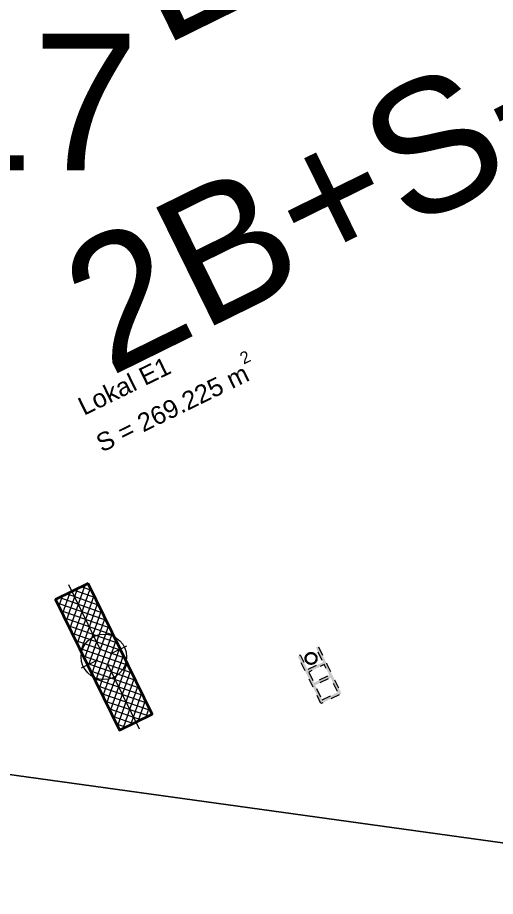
# Model space of a CAD drawing. Header units: metres. Extents: x 7511825 to 7512099, y 4692231 to 4692445.
# Drawn here: x 7511878.08 to 7511883.34, y 4692365.8 to 4692375.46 of the extents above; entities that cross this region are included whole.
import ezdxf
from ezdxf import colors
from ezdxf.entities.mleader import LeaderData, LeaderLine
from ezdxf.math import Vec2, Vec3

# ---------------------------------------------------------------- set-up
doc = ezdxf.new("R2010")
doc.units = ezdxf.units.M
doc.header["$XCLIPFRAME"] = 0
doc.header["$PDMODE"] = 32
doc.header["$PDSIZE"] = 0.5
doc.linetypes.add('DASHED', pattern=[0.75, 0.5, -0.25])
for name, color, linetype, lineweight, true_color in [('A - Fill Zone_Pen_No__145', 7, 'Continuous', 20, 0x0077b0), ('A - Kanalizimi_Pen_No__145', 7, 'Continuous', 20, 0x0077b0), ('parcelat e vjetra', 7, 'Continuous', 0, 0x848443), ('parcelat e vjetra nr', 7, 'Continuous', 0, 0x848443)]:
    doc.layers.add(name, color=color, linetype=linetype, lineweight=lineweight, true_color=true_color)
for name, color, linetype in [('A - Kanalet e ventilimit', 7, 'Continuous'), ('A - Kanalizimi', 7, 'Continuous'), ('A - Muret', 7, 'Continuous'), ('A - Shtyllat', 7, 'Continuous'), ('fer +', 32, 'Continuous')]:
    doc.layers.add(name, color=color, linetype=linetype)
for name, color, linetype, lineweight in [('A - Kanalet e ventilimit_Pen_No__1', 7, 'Continuous', 13), ('A - Kanalizimi_Pen_No__1', 7, 'Continuous', 13), ('A - Muret_Pen_No__7', 7, 'Continuous', 35), ('A - Perdhesa Polyine_Pen_No__6', 1, 'Continuous', 0), ('A - Shtyllat_Pen_No__1', 7, 'Continuous', 0), ('A - Shtyllat_Pen_No__7', 7, 'Continuous', 35), ('etazha', 7, 'Continuous', 0), ('Parcela Baze', 7, 'Continuous', 0)]:
    doc.layers.add(name, color=color, linetype=linetype, lineweight=lineweight)
doc.styles.add('GENERATED_STYLE_1', font='arial.ttf')
doc.styles.add('GENERATED_STYLE_2', font='arialbd.ttf')
doc.styles.get("Standard").update_dxf_attribs({"font": 'arial.ttf'})
picture_1 = doc.add_image_def('image1.tif', size_in_pixel=(11235, 8447))

# ---------------------------------------------------------------- blocks, each defined once
blk = doc.blocks.new('Slab_115', base_point=(6399.999999999995, -12882.13969696529))
at = {"layer": 'A - Kanalizimi_Pen_No__145', "linetype": 'Continuous', "lineweight": 20, "true_color": 0x0077b0}
h = blk.add_hatch(color=144, dxfattribs=at)
h.paths.add_polyline_path([(6399.999999999995, -12882.13969696529, 0.9999999999999999), (6399.999999999995, -12752.1396969653, 0.9999999999999999)])
h.paths.add_polyline_path([(6399.999999999995, -12762.1396969653, -0.9999999999999999), (6399.999999999995, -12872.13969696529, -0.9999999999999999)], flags=0)
at = {"layer": 'A - Kanalizimi_Pen_No__1', "color": 7, "linetype": 'DASHED', "lineweight": 13, "flags": 128}
for points in [[(6399.999999999995, -12882.13969696529, -0.9999999999999999), (6399.999999999995, -12752.1396969653, -0.9999999999999999)], [(6399.999999999995, -12762.1396969653, -0.9999999999999999), (6399.999999999995, -12872.13969696529, -0.9999999999999999)]]:
    blk.add_lwpolyline(points, format="xyb", close=True, dxfattribs=at)
blk = doc.blocks.new('Slab_116', base_point=(6279.999998533976, -13310.83964699632))
at = {"layer": 'A - Kanalet e ventilimit', "linetype": 'Continuous', "lineweight": 0, "true_color": 0x000000}
h = blk.add_hatch(color=18, dxfattribs=at)
h.paths.add_polyline_path([(6279.999998533976, -13310.83964699632), (6529.999998386896, -13310.83964699632), (6529.999998386896, -12940.83965243627), (6529.999998386896, -12910.83965375949), (6529.999998386896, -12730.71369612783), (6499.999999710115, -12730.71369612783), (6499.999999710115, -12910.83965375949), (6309.999997210759, -12910.83965375949), (6309.999997210759, -12730.71369612783), (6279.999998533976, -12730.71369612783), (6279.999998533976, -12910.83965375949), (6279.999998533976, -12940.83965243627)])
h.paths.add_polyline_path([(6309.999997210759, -13280.83964831953), (6309.999997210759, -13100.83965625884), (6499.999999710115, -13100.83965625884), (6499.999999710115, -13280.83964831953)], flags=0)
h.paths.add_polyline_path([(6309.999997210759, -12940.83965243627), (6499.999999710115, -12940.83965243627), (6499.999999710115, -13070.83964670232), (6309.999997210759, -13070.83964670232)], flags=0)
at = {"layer": 'A - Kanalet e ventilimit_Pen_No__1', "color": 7, "linetype": 'DASHED', "lineweight": 13, "flags": 128}
for points in [[(6279.999998533976, -13310.83964699632), (6279.999998533976, -12940.83965243627), (6279.999998533976, -12910.83965375949), (6279.999998533976, -12730.71369612783), (6309.999997210759, -12730.71369612783), (6309.999997210759, -12910.83965375949), (6499.999999710115, -12910.83965375949), (6499.999999710115, -12730.71369612783), (6529.999998386896, -12730.71369612783), (6529.999998386896, -12910.83965375949), (6529.999998386896, -12940.83965243627), (6529.999998386896, -13310.83964699632)], [(6309.999997210759, -12940.83965243627), (6309.999997210759, -13070.83964670232), (6499.999999710115, -13070.83964670232), (6499.999999710115, -12940.83965243627)], [(6309.999997210759, -13280.83964831953), (6499.999999710115, -13280.83964831953), (6499.999999710115, -13100.83965625884), (6309.999997210759, -13100.83965625884)]]:
    blk.add_lwpolyline(points, close=True, dxfattribs=at)
blk = doc.blocks.new('Wall_177', base_point=(13600, -9400.839651259888))
at = {"layer": 'A - Muret', "linetype": 'Continuous', "lineweight": 0, "true_color": 0x000000}
for points in [[(13599.99999997269, -1600.000013832305), (13350.49998361164, -1600.000013832305), (13350.49998361164, -4700.000027500714), (13599.99992993716, -4700.000027500714)], [(13350.50001582815, -9200.839651259887), (13599.99996208206, -9200.839651259887), (13599.99996208206, -6199.999937096406), (13350.50001582815, -6199.999937096406)], [(13600, -9200.839651259887), (13525.00000000001, -9200.839651259887), (13525.00000000001, -9400.839651259887), (13600, -9400.839651259887)]]:
    blk.add_hatch(color=18, dxfattribs=at).paths.add_polyline_path(points)
at = {"layer": 'A - Muret_Pen_No__7', "color": 7, "linetype": 'Continuous', "lineweight": 35}
for p, q in [((13600, -9400.839651259887), (13600, -9200.839651259887)), ((13525.00000000001, -9400.839651259887), (13600, -9400.839651259887))]:
    blk.add_line(p, q, dxfattribs=at)
at = {"layer": 'A - Muret_Pen_No__7', "color": 7, "linetype": 'Continuous', "lineweight": 35, "flags": 128}
for points in [[(13350.50000000001, -1600.000058952517), (13350.50000000001, -4700.000027500714)], [(13600.00000000001, -1999.999999999994), (13600.00000000001, -1600.000058952516)], [(13600.00000000001, -4700.000027500714), (13600.00000000001, -2199.999999999996)], [(13350.50000000001, -6199.999937096405), (13350.5, -9200.839651259887)], [(13600, -9200.839651259887), (13600.00000000001, -6199.999937096406)], [(13525.00000000001, -9200.839651259887), (13350.5, -9200.839651259887)]]:
    blk.add_lwpolyline(points, dxfattribs=at)
blk = doc.blocks.new('Column_87', base_point=(4359.999999999995, -11800.83965125989))
at = {"layer": 'A - Shtyllat', "linetype": 'Continuous', "lineweight": 0, "true_color": 0x000000}
h = blk.add_hatch(dxfattribs=at)
h.set_pattern_fill('CONCRETE_BLOCK', color=18, style=0, pattern_type=2)
h.set_pattern_definition([(44.99999999999999, (0, 0), (-45.96193909124158, 45.96193909124162), []), (135.0000000000002, (0, 0), (45.96193909124145, 45.96193909124175), [])])
h.paths.add_polyline_path([(4559.999999999995, -11000.83965125989), (4159.999999999995, -11000.83965125989), (4159.999999999995, -12600.83965125989), (4559.999999999995, -12600.83965125989)])
at = {"layer": 'A - Shtyllat_Pen_No__1', "color": 7, "linetype": 'Continuous', "lineweight": 13}
for p, q in [((4359.999999999995, -11720.83965125989), (4359.999999999995, -10920.83965125989)), ((4279.999999999995, -11800.83965125989), (4079.999999999995, -11800.83965125989)), ((4359.999999999995, -11880.83965125989), (4359.999999999995, -12680.83965125989)), ((4439.999999999995, -11800.83965125989), (4639.999999999995, -11800.83965125989))]:
    blk.add_line(p, q, dxfattribs=at)
blk.add_point((4359.999999999995, -11800.83965125989), dxfattribs=at)
at = {"layer": 'A - Shtyllat_Pen_No__7', "color": 7, "linetype": 'Continuous', "lineweight": 35, "flags": 128}
blk.add_lwpolyline([(4559.999999999995, -11000.83965125989), (4159.999999999995, -11000.83965125989), (4159.999999999995, -12600.83965125989), (4559.999999999995, -12600.83965125989)], close=True, dxfattribs=at)

msp = doc.modelspace()

# ---------------------------------------------------------------- linework, layer by layer
at = {"layer": 'A - Shtyllat_Pen_No__1', "color": 7, "linetype": 'Continuous', "flags": 128}
msp.add_lwpolyline([(7511878.860587602, 4692369.244184152), (7511878.50121072, 4692369.068547433), (7511879.203757597, 4692367.631039908), (7511879.563134478, 4692367.806676627)], close=True, dxfattribs=at)
at = {"layer": 'Parcela Baze', "flags": 128}
for points in [[(7511897.246, 4692360.267), (7511893.466, 4692365.435), (7511890.286, 4692365.442), (7511887.703, 4692365.8), (7511877.458, 4692367.218), (7511869.461, 4692368.275), (7511866.082, 4692368.871), (7511866.161, 4692371.131), (7511868.089, 4692380.675)], [(7511918.965, 4692311.985), (7511892.386, 4692326.927), (7511865.807, 4692341.869), (7511863.876, 4692347.021000001), (7511864.33, 4692349.682), (7511865.363, 4692354.287), (7511865.611, 4692355.392), (7511866.082, 4692368.871), (7511869.461, 4692368.275), (7511877.458, 4692367.218), (7511887.703, 4692365.8), (7511890.286, 4692365.442), (7511890.881, 4692364.848999999), (7511889.344, 4692361.676), (7511891, 4692360.963), (7511895.198, 4692358.097), (7511899.376, 4692354.42), (7511900.257999999, 4692353.643999999), (7511912.211, 4692343.575), (7511925.491, 4692332.643), (7511935.682, 4692324.288)]]:
    msp.add_lwpolyline(points, dxfattribs=at)
at = {"layer": 'parcelat e vjetra', "lineweight": 0, "flags": 128}
for points in [[(7511866.161, 4692371.131), (7511869.532000001, 4692387.82), (7511869.842, 4692387.49), (7511870.032000001, 4692387.28), (7511870.102000001, 4692387.2), (7511877.791, 4692378.6), (7511894.291, 4692373.23), (7511894.943, 4692372.976), (7511892.856000001, 4692371.514), (7511892.757999999, 4692370.324), (7511892.71, 4692369.743), (7511892.786, 4692367.666), (7511893.466, 4692365.435), (7511890.286, 4692365.442), (7511887.703, 4692365.8), (7511877.458, 4692367.218), (7511869.461, 4692368.275), (7511866.082, 4692368.871), (7511866.161, 4692371.131)], [(7511863.876, 4692347.021000001), (7511864.33, 4692349.682), (7511865.363, 4692354.287), (7511865.611, 4692355.392), (7511866.082, 4692368.871), (7511869.461, 4692368.275), (7511877.458, 4692367.218), (7511887.703, 4692365.8), (7511890.286, 4692365.442), (7511890.881, 4692364.848999999), (7511889.344, 4692361.676), (7511891, 4692360.963), (7511895.198, 4692358.097), (7511899.376, 4692354.42), (7511900.257999999, 4692353.643999999), (7511912.211, 4692343.575), (7511925.491, 4692332.643), (7511935.682, 4692324.288)]]:
    msp.add_lwpolyline(points, dxfattribs=at)

# ---------------------------------------------------------------- block references
at = {"layer": 'A - Kanalet e ventilimit', "color": 7, "linetype": 'Continuous', "lineweight": 13, "xscale": 0.001, "yscale": 0.001, "zscale": 0.001, "rotation": 26.04594870372196}
msp.add_blockref('Slab_116', (7511881.420210245, 4692367.924020566), dxfattribs=at)
at = {"layer": 'A - Kanalizimi', "color": 7, "linetype": 'Continuous', "lineweight": 13, "xscale": 0.001, "yscale": 0.001, "zscale": 0.001, "rotation": 26.04594870372196}
msp.add_blockref('Slab_115', (7511881.339784679, 4692368.361873711), dxfattribs=at)
at = {"layer": 'A - Muret', "color": 7, "lineweight": 35, "xscale": 0.001, "yscale": 0.001, "zscale": 0.001, "rotation": 26.04594870372196}
msp.add_blockref('Wall_177', (7511886.279958239, 4692374.651081546), dxfattribs=at)
at = {"layer": 'A - Shtyllat', "color": 7, "lineweight": 35, "xscale": 0.001, "yscale": 0.001, "zscale": 0.001, "rotation": 26.04594870372196}
msp.add_blockref('Column_87', (7511879.032172603, 4692368.437612035), dxfattribs=at)

# ---------------------------------------------------------------- texts
at = {"layer": 'A - Fill Zone_Pen_No__145', "color": 144, "lineweight": 20, "true_color": 0x0077b0, "insert": (7511879.011239843, 4692370.679034993), "char_height": 0.2, "attachment_point": 7, "rotation": 26.04594870372196, "style": 'GENERATED_STYLE_2'}
msp.add_mtext('{\\fArial|b0|i0|c0|p34;Lokal E1^MS = 269.225 m{\\H0.66x;\\S2^  ;}}', dxfattribs=at)
at = {"layer": 'etazha', "color": 0, "style": 'GENERATED_STYLE_1'}
for s, p in [('Llamella E', (7511879.671367995, 4692375.139969527)), ('2B+S+P+13+PH', (7511879.091110481, 4692371.51045809))]:
    msp.add_text(s, height=1.446028900170204, rotation=26.20856088645989, dxfattribs=at).set_placement(p)
at = {"layer": 'parcelat e vjetra nr'}
msp.add_text('713-17', height=1.5, dxfattribs=at).set_placement((7511872.894108873, 4692373.787020763))

# ---------------------------------------------------------------- pictures from other files: only their frames are drawn
at = {"layer": 'fer +', "lineweight": 13}
image = msp.add_image(picture_1, insert=(7510761.385077205, 4690852.668166598), size_in_units=(2378.0750000000003, 1787.9483333333335), dxfattribs=at)
image.set_boundary_path([(5025.280434943736, 987.8931494690478), (5895.767949923873, 1572.597013030201)])
image.dxf.flags = 15

# ---------------------------------------------------------------- leaders
at = {"layer": 'A - Perdhesa Polyine_Pen_No__6', "linetype": 'Continuous'}
ml = msp.add_multileader_mtext('Standard', dxfattribs=at)
ml.set_content('Përdhesa Morea', color=256)
ml.set_leader_properties()
ml.build(insert=Vec2(0, 0))
ml.multileader.update_dxf_attribs({"text_left_attachment_type": 6, "text_right_attachment_type": 6, "dogleg_length": 0.36, "arrow_head_size": 1.2})
ctx = ml.context
ctx.base_point, ctx.char_height, ctx.arrow_head_size, ctx.landing_gap_size, ctx.plane_origin = Vec3(7511875.265853332, 4692388.482324269), 1.5, 1.2, 0.3, Vec3(7511872.480409915, 4692371.913832963)
ctx.left_attachment, ctx.right_attachment = 6, 6
notes = []
notes.append((ctx, [(0, (1, 1, 0), (7511874.905853332, 4692388.482324269), (1, 0), 0.36, [(0, [(7511872.480409915, 4692371.913832963)], 0, [])])]))
ctx.mtext.insert, ctx.mtext.flow_direction = Vec3(7511875.565853332, 4692390.282324268), 5
for ctx, leaders in notes:
    for number, flags, end, landing, length, lines in leaders:
        leader = LeaderData()
        leader.index, (leader.has_last_leader_line, leader.has_dogleg_vector, leader.attachment_direction) = number, flags
        leader.last_leader_point, leader.dogleg_vector, leader.dogleg_length = Vec3(end), Vec3(landing), length
        for number, points, colour, breaks in lines:
            line = LeaderLine()
            line.index, line.vertices, line.color, line.breaks = number, Vec3.list(points), colors.encode_raw_color(colour), breaks
            leader.lines.append(line)
        ctx.leaders.append(leader)

doc.saveas('drawing.dxf')
